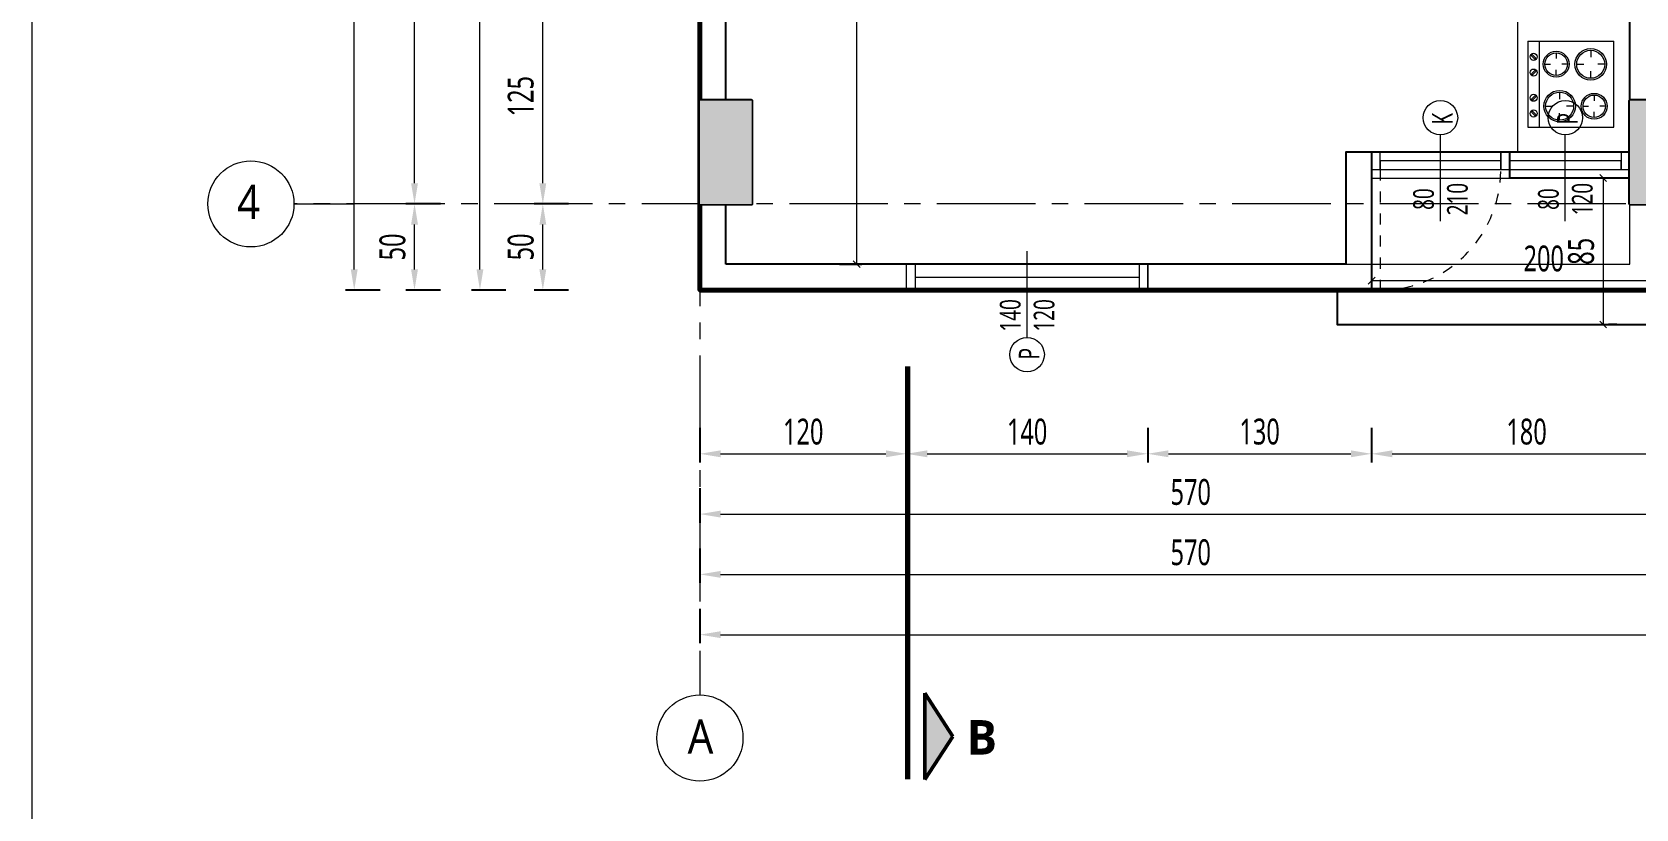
# Model space of a CAD drawing. Header units: metres. Extents: x 14968 to 56958, y -40276 to -31129.
# Drawn here: x 32789 to 33720, y -36746 to -36295 of the extents above; entities that cross this region are included whole.
import ezdxf
from ezdxf.enums import TextEntityAlignment as Align

# ---------------------------------------------------------------- set-up
doc = ezdxf.new("R2010")
doc.units = ezdxf.units.M
doc.linetypes.add('CENTER2', pattern=[28.575, 19.05, -3.175, 3.175, -3.175])
doc.linetypes.add('JIS_02_1.2', pattern=[64.008, 32.004, -32.004])
doc.layers.get('0').update_dxf_attribs({"lineweight": 13})
doc.layers.get('Defpoints').update_dxf_attribs({"lineweight": 9})
for name, color, linetype, lineweight, true_color in [('A AKS', 7, 'CENTER2', 9, 0x848484), ('A AKS DAİRE', 7, 'Continuous', 9, 0x848484), ('A AKS YAZI', 7, 'CENTER2', 9, 0x848484)]:
    doc.layers.add(name, color=color, linetype=linetype, lineweight=lineweight, true_color=true_color)
doc.layers.add('A ALAN BRÜT', color=5, linetype='Continuous', lineweight=60, plot=False)
doc.layers.add('A ALAN NET', color=140, linetype='Continuous', lineweight=13, plot=False)
for name, color, linetype, lineweight in [('A DUVAR', 7, 'Continuous', 25), ('A KAPI', 11, 'Continuous', 13), ('A KESİT ÇİZGİSİ', 1, 'CENTER2', 50), ('A KOLON', 1, 'Continuous', 50), ('A KOLON TARAMA', 1, 'Continuous', 15), ('A PENCERE', 140, 'Continuous', 9), ('A TEFRİŞ', 252, 'Continuous', 13), ('A YAZI VAZ', 7, 'Continuous', 13), ('A ÖLÇÜ DIŞ', 31, 'Continuous', 13), ('A ÖLÇÜ İÇ', 31, 'Continuous', 13)]:
    doc.layers.add(name, color=color, linetype=linetype, lineweight=lineweight)
doc.styles.add('HİB Segoe Semibold', font='')
doc.styles.add('HİB Segoe Semilight .7', font='segoeuisl.ttf', dxfattribs={"width": 0.7})
doc.styles.add('HİB Segoe Semilight .95', font='segoeuisl.ttf', dxfattribs={"width": 0.9})
doc.styles.get('HİB Segoe Semibold').set_extended_font_data('Segoe UI Semibold')
doc.dimstyles.new('HİB DIŞ', dxfattribs={"dimtxt": 15, "dimasz": 12, "dimexe": 5, "dimexo": 30, "dimgap": 5, "dimtad": 1, "dimdec": 0, "dimzin": 0, "dimdsep": 46, "dimtxsty": 'HİB Segoe Semilight .7', "dimcen": 0.09, "dimclrd": 256, "dimclre": 256, "dimclrt": 256, "dimadec": 0, "dimazin": 0, "dimtfac": 1, "dimtdec": 4, "dimtix": 1, "dimtmove": 0, "dimatfit": 3, "dimfxl": 15, "dimfxlon": 1, "dimtvp": 1, "dimtolj": 1, "dimtzin": 0, "dimlwd": -1, "dimlwe": -3, "dimarcsym": 0})
doc.dimstyles.new('HİB İÇ', dxfattribs={"dimtxt": 15, "dimasz": 18, "dimexe": 3, "dimexo": 10, "dimgap": 5, "dimtad": 1, "dimdec": 0, "dimzin": 0, "dimdsep": 46, "dimtxsty": 'HİB Segoe Semilight .7', "dimblk": 'NONE', "dimblk1": 'NONE', "dimblk2": 'NONE', "dimtsz": 2, "dimcen": 0.09, "dimclrd": 256, "dimclre": 256, "dimclrt": 256, "dimadec": 0, "dimazin": 0, "dimtfac": 1, "dimtdec": 4, "dimtix": 1, "dimtofl": 0, "dimtmove": 0, "dimatfit": 3, "dimfxl": 10, "dimfxlon": 1, "dimtvp": 1, "dimtolj": 1, "dimtzin": 0, "dimlwd": -1, "dimlwe": -3, "dimarcsym": 0})

# ---------------------------------------------------------------- blocks, each defined once
blk = doc.blocks.new('PEN 120x140')
at = {"layer": 'A PENCERE'}
for p, q in [((215.29, 71.44), (215.29, 211.44)), ((215.29, 211.44), (230.29, 211.44)), ((222.79, 206.44), (222.79, 76.44)), ((230.29, 211.44), (230.29, 71.44)), ((230.29, 71.44), (215.29, 71.44))]:
    blk.add_line(p, q, dxfattribs=at)
at = {"layer": 'A PENCERE', "color": 7}
blk.add_line((187.79, 141.44), (237.79, 141.44), dxfattribs=at)
at = {"layer": 'A PENCERE'}
for points in [[(230.29, 211.44), (230.29, 206.44), (215.29, 206.44), (215.29, 211.44)], [(230.29, 71.44), (230.29, 76.44), (215.29, 76.44), (215.29, 71.44)]]:
    blk.add_lwpolyline(points, close=True, dxfattribs=at)
at = {"layer": 'A PENCERE', "color": 7}
blk.add_circle((177.79, 141.44), 10, dxfattribs=at)
at = {"layer": 'A PENCERE', "color": 7, "style": 'HİB Segoe Semilight .7', "width": 0.7}
for tag, p in [('GEN', (200.59, 145.27)), ('P', (178.35, 134.26)), ('YÜK', (200.59, 125.61))]:
    blk.add_attdef(tag, text='', height=12, dxfattribs=at).set_placement(p, align=Align.CENTER)
blk = doc.blocks.new('*D143')
at = {"layer": 'A ÖLÇÜ DIŞ', "lineweight": -3, "ltscale": 0.5, "transparency": 16777216}
for p, q in [((33026, -36394.94), (33006, -36394.94)), ((33026, -36444.94), (33006, -36444.94))]:
    blk.add_line(p, q, dxfattribs=at)
at = {"layer": 'A ÖLÇÜ DIŞ', "ltscale": 0.5, "transparency": 16777216}
blk.add_line((33011, -36432.94), (33011, -36406.94), dxfattribs=at)
at = {"layer": 'A ÖLÇÜ DIŞ', "transparency": 16777216}
for points in [[(33013, -36406.94), (33009, -36406.94), (33011, -36394.94)], [(33009, -36432.94), (33013, -36432.94), (33011, -36444.94)]]:
    blk.add_solid(points, dxfattribs=at)
at = {"layer": 'Defpoints', "color": 0, "transparency": 16777216}
for p in [(33011, -36394.94), (33141.7, -36394.94), (33176.7, -36444.94)]:
    blk.add_point(p, dxfattribs=at)
at = {"layer": 'A ÖLÇÜ DIŞ', "ltscale": 0.5, "transparency": 16777216, "insert": (32998.25, -36419.94), "char_height": 15, "attachment_point": 5, "rotation": 90, "style": 'HİB Segoe Semilight .7'}
blk.add_mtext('\\A1;50', dxfattribs=at)
blk = doc.blocks.new('*D133')
at = {"layer": 'A ÖLÇÜ DIŞ', "lineweight": -3, "ltscale": 0.5, "transparency": 16777216}
for p, q in [((33100.5, -36394.94), (33080.5, -36394.94)), ((33100.5, -36444.94), (33080.5, -36444.94))]:
    blk.add_line(p, q, dxfattribs=at)
at = {"layer": 'A ÖLÇÜ DIŞ', "ltscale": 0.5, "transparency": 16777216}
blk.add_line((33085.5, -36432.94), (33085.5, -36406.94), dxfattribs=at)
at = {"layer": 'A ÖLÇÜ DIŞ', "transparency": 16777216}
for points in [[(33087.5, -36406.94), (33083.5, -36406.94), (33085.5, -36394.94)], [(33083.5, -36432.94), (33087.5, -36432.94), (33085.5, -36444.94)]]:
    blk.add_solid(points, dxfattribs=at)
at = {"layer": 'Defpoints', "color": 0, "transparency": 16777216}
for p in [(33085.5, -36394.94), (33176.7, -36394.94), (33176.7, -36444.94)]:
    blk.add_point(p, dxfattribs=at)
at = {"layer": 'A ÖLÇÜ DIŞ', "ltscale": 0.5, "transparency": 16777216, "insert": (33072.75, -36419.94), "char_height": 15, "attachment_point": 5, "rotation": 90, "style": 'HİB Segoe Semilight .7'}
blk.add_mtext('\\A1;50', dxfattribs=at)
blk = doc.blocks.new('*D86')
at = {"layer": 'A ÖLÇÜ DIŞ', "lineweight": -3, "ltscale": 0.5}
for p, q in [((33296.7, -36525.01), (33296.7, -36545.01)), ((33436.7, -36525.01), (33436.7, -36545.01))]:
    blk.add_line(p, q, dxfattribs=at)
at = {"layer": 'A ÖLÇÜ DIŞ', "ltscale": 0.5}
blk.add_line((33308.7, -36540.01), (33424.7, -36540.01), dxfattribs=at)
at = {"layer": 'A ÖLÇÜ DIŞ'}
for points in [[(33308.7, -36538.01), (33308.7, -36542.01), (33296.7, -36540.01)], [(33424.7, -36542.01), (33424.7, -36538.01), (33436.7, -36540.01)]]:
    blk.add_solid(points, dxfattribs=at)
at = {"layer": 'Defpoints', "color": 0}
for p in [(33296.7, -36444.94), (33436.7, -36444.94), (33436.7, -36540.01)]:
    blk.add_point(p, dxfattribs=at)
at = {"layer": 'A ÖLÇÜ DIŞ', "ltscale": 0.5, "insert": (33366.7, -36527.22), "char_height": 15, "attachment_point": 5, "style": 'HİB Segoe Semilight .7'}
blk.add_mtext('\\A1;140', dxfattribs=at)
blk = doc.blocks.new('*D85')
at = {"layer": 'A ÖLÇÜ DIŞ', "lineweight": -3, "ltscale": 0.5}
for p, q in [((33176.7, -36525.01), (33176.7, -36545.01)), ((33296.7, -36525.01), (33296.7, -36545.01))]:
    blk.add_line(p, q, dxfattribs=at)
at = {"layer": 'A ÖLÇÜ DIŞ', "ltscale": 0.5}
blk.add_line((33188.7, -36540.01), (33284.7, -36540.01), dxfattribs=at)
at = {"layer": 'A ÖLÇÜ DIŞ'}
for points in [[(33188.7, -36538.01), (33188.7, -36542.01), (33176.7, -36540.01)], [(33284.7, -36542.01), (33284.7, -36538.01), (33296.7, -36540.01)]]:
    blk.add_solid(points, dxfattribs=at)
at = {"layer": 'Defpoints', "color": 0}
for p in [(33176.7, -36444.94), (33296.7, -36444.94), (33296.7, -36540.01)]:
    blk.add_point(p, dxfattribs=at)
at = {"layer": 'A ÖLÇÜ DIŞ', "ltscale": 0.5, "insert": (33236.7, -36527.22), "char_height": 15, "attachment_point": 5, "style": 'HİB Segoe Semilight .7'}
blk.add_mtext('\\A1;120', dxfattribs=at)
blk = doc.blocks.new('*D66')
at = {"layer": 'A ÖLÇÜ İÇ', "lineweight": -3, "ltscale": 0.5, "transparency": 16777216}
for p, q in [((33257.74, -35949.94), (33270.74, -35949.94)), ((33257.74, -36429.94), (33270.74, -36429.94))]:
    blk.add_line(p, q, dxfattribs=at)
at = {"layer": 'A ÖLÇÜ İÇ', "ltscale": 0.5, "transparency": 16777216}
for p, q in [((33269.74, -35951.94), (33265.74, -35947.94)), ((33267.74, -36429.94), (33267.74, -35949.94)), ((33265.74, -36427.94), (33269.74, -36431.94))]:
    blk.add_line(p, q, dxfattribs=at)
at = {"layer": 'Defpoints', "color": 0, "transparency": 16777216}
for p in [(33191.7, -35949.94), (33267.74, -35949.94), (33191.7, -36429.94)]:
    blk.add_point(p, dxfattribs=at)
at = {"layer": 'A ÖLÇÜ İÇ', "ltscale": 0.5, "transparency": 16777216, "insert": (33254.99, -36189.94), "char_height": 15, "attachment_point": 5, "rotation": 90, "style": 'HİB Segoe Semilight .7'}
blk.add_mtext('\\A1;480', dxfattribs=at)
blk = doc.blocks.new('_None')
blk = doc.blocks.new('*D148')
at = {"layer": 'A ÖLÇÜ DIŞ', "lineweight": -3, "ltscale": 0.5, "transparency": 16777216}
for p, q in [((32991, -35174.94), (32971, -35174.94)), ((32991, -36444.94), (32971, -36444.94))]:
    blk.add_line(p, q, dxfattribs=at)
at = {"layer": 'A ÖLÇÜ DIŞ', "ltscale": 0.5, "transparency": 16777216}
blk.add_line((32976, -36432.94), (32976, -35186.94), dxfattribs=at)
at = {"layer": 'A ÖLÇÜ DIŞ', "transparency": 16777216}
for points in [[(32978, -35186.94), (32974, -35186.94), (32976, -35174.94)], [(32974, -36432.94), (32978, -36432.94), (32976, -36444.94)]]:
    blk.add_solid(points, dxfattribs=at)
at = {"layer": 'Defpoints', "color": 0, "transparency": 16777216}
for p in [(32976, -35174.94), (33176.7, -35174.94), (33176.7, -36444.94)]:
    blk.add_point(p, dxfattribs=at)
at = {"layer": 'A ÖLÇÜ DIŞ', "ltscale": 0.5, "transparency": 16777216, "insert": (32963.21, -35809.94), "char_height": 15, "attachment_point": 5, "rotation": 90, "style": 'HİB Segoe Semilight .7'}
blk.add_mtext('\\A1;1270', dxfattribs=at)
blk = doc.blocks.new('*D144')
at = {"layer": 'A ÖLÇÜ DIŞ', "lineweight": -3, "ltscale": 0.5}
for p, q in [((33026, -35949.94), (33006, -35949.94)), ((33026, -36394.94), (33006, -36394.94))]:
    blk.add_line(p, q, dxfattribs=at)
at = {"layer": 'A ÖLÇÜ DIŞ', "ltscale": 0.5}
blk.add_line((33011, -36382.94), (33011, -35961.94), dxfattribs=at)
at = {"layer": 'A ÖLÇÜ DIŞ'}
for points in [[(33013, -35961.94), (33009, -35961.94), (33011, -35949.94)], [(33009, -36382.94), (33013, -36382.94), (33011, -36394.94)]]:
    blk.add_solid(points, dxfattribs=at)
at = {"layer": 'Defpoints', "color": 0}
for p in [(33011, -35949.94), (33176.7, -35949.94), (33141.7, -36394.94)]:
    blk.add_point(p, dxfattribs=at)
at = {"layer": 'A ÖLÇÜ DIŞ', "ltscale": 0.5, "insert": (32998.38, -36172.44), "char_height": 15, "attachment_point": 5, "rotation": 90, "style": 'HİB Segoe Semilight .7'}
blk.add_mtext('\\A1;445', dxfattribs=at)
blk = doc.blocks.new('*D140')
at = {"layer": 'A ÖLÇÜ DIŞ', "lineweight": -3, "ltscale": 0.5}
for p, q in [((33064, -35919.94), (33044, -35919.94)), ((33064, -36444.94), (33044, -36444.94))]:
    blk.add_line(p, q, dxfattribs=at)
at = {"layer": 'A ÖLÇÜ DIŞ', "ltscale": 0.5}
blk.add_line((33049, -36432.94), (33049, -35931.94), dxfattribs=at)
at = {"layer": 'A ÖLÇÜ DIŞ'}
for points in [[(33051, -35931.94), (33047, -35931.94), (33049, -35919.94)], [(33047, -36432.94), (33051, -36432.94), (33049, -36444.94)]]:
    blk.add_solid(points, dxfattribs=at)
at = {"layer": 'Defpoints', "color": 0}
for p in [(33049, -35919.94), (33176.7, -35919.94), (33176.7, -36444.94)]:
    blk.add_point(p, dxfattribs=at)
at = {"layer": 'A ÖLÇÜ DIŞ', "ltscale": 0.5, "insert": (33036.25, -36182.44), "char_height": 15, "attachment_point": 5, "rotation": 90, "style": 'HİB Segoe Semilight .7'}
blk.add_mtext('\\A1;525', dxfattribs=at)
blk = doc.blocks.new('*D134')
at = {"layer": 'A ÖLÇÜ DIŞ', "lineweight": -3, "ltscale": 0.5}
for p, q in [((33100.5, -36269.94), (33080.5, -36269.94)), ((33100.5, -36394.94), (33080.5, -36394.94))]:
    blk.add_line(p, q, dxfattribs=at)
at = {"layer": 'A ÖLÇÜ DIŞ', "ltscale": 0.5}
blk.add_line((33085.5, -36382.94), (33085.5, -36281.94), dxfattribs=at)
at = {"layer": 'A ÖLÇÜ DIŞ'}
for points in [[(33087.5, -36281.94), (33083.5, -36281.94), (33085.5, -36269.94)], [(33083.5, -36382.94), (33087.5, -36382.94), (33085.5, -36394.94)]]:
    blk.add_solid(points, dxfattribs=at)
at = {"layer": 'Defpoints', "color": 0}
for p in [(33085.5, -36269.94), (33191.7, -36269.94), (33866.7, -36394.94)]:
    blk.add_point(p, dxfattribs=at)
at = {"layer": 'A ÖLÇÜ DIŞ', "ltscale": 0.5, "insert": (33072.71, -36332.44), "char_height": 15, "attachment_point": 5, "rotation": 90, "style": 'HİB Segoe Semilight .7'}
blk.add_mtext('\\A1;125', dxfattribs=at)
blk = doc.blocks.new('*D96')
at = {"layer": 'A ÖLÇÜ DIŞ', "lineweight": -3, "ltscale": 0.5}
for p, q in [((33176.7, -36630.01), (33176.7, -36650.01)), ((34416.7, -36630.01), (34416.7, -36650.01))]:
    blk.add_line(p, q, dxfattribs=at)
at = {"layer": 'A ÖLÇÜ DIŞ', "ltscale": 0.5}
blk.add_line((33188.7, -36645.01), (34404.7, -36645.01), dxfattribs=at)
at = {"layer": 'A ÖLÇÜ DIŞ'}
for points in [[(33188.7, -36643.01), (33188.7, -36647.01), (33176.7, -36645.01)], [(34404.7, -36647.01), (34404.7, -36643.01), (34416.7, -36645.01)]]:
    blk.add_solid(points, dxfattribs=at)
at = {"layer": 'Defpoints', "color": 0}
for p in [(34416.7, -36394.94), (33176.7, -36479.94), (34416.7, -36645.01)]:
    blk.add_point(p, dxfattribs=at)
at = {"layer": 'A ÖLÇÜ DIŞ', "ltscale": 0.5, "insert": (33796.7, -36632.22), "char_height": 15, "attachment_point": 5, "style": 'HİB Segoe Semilight .7'}
blk.add_mtext('\\A1;1240', dxfattribs=at)
blk = doc.blocks.new('*D93')
at = {"layer": 'A ÖLÇÜ DIŞ', "lineweight": -3, "ltscale": 0.5}
for p, q in [((33176.7, -36595.01), (33176.7, -36615.01)), ((33746.7, -36595.01), (33746.7, -36615.01))]:
    blk.add_line(p, q, dxfattribs=at)
at = {"layer": 'A ÖLÇÜ DIŞ', "ltscale": 0.5}
blk.add_line((33188.7, -36610.01), (33734.7, -36610.01), dxfattribs=at)
at = {"layer": 'A ÖLÇÜ DIŞ'}
for points in [[(33188.7, -36608.01), (33188.7, -36612.01), (33176.7, -36610.01)], [(33734.7, -36612.01), (33734.7, -36608.01), (33746.7, -36610.01)]]:
    blk.add_solid(points, dxfattribs=at)
at = {"layer": 'Defpoints', "color": 0}
for p in [(33746.7, -36444.94), (33176.7, -36479.94), (33746.7, -36610.01)]:
    blk.add_point(p, dxfattribs=at)
at = {"layer": 'A ÖLÇÜ DIŞ', "ltscale": 0.5, "insert": (33461.7, -36597.26), "char_height": 15, "attachment_point": 5, "style": 'HİB Segoe Semilight .7'}
blk.add_mtext('\\A1;570', dxfattribs=at)
blk = doc.blocks.new('*D91')
at = {"layer": 'A ÖLÇÜ DIŞ', "lineweight": -3, "ltscale": 0.5}
for p, q in [((33176.7, -36560.01), (33176.7, -36580.01)), ((33746.7, -36560.01), (33746.7, -36580.01))]:
    blk.add_line(p, q, dxfattribs=at)
at = {"layer": 'A ÖLÇÜ DIŞ', "ltscale": 0.5}
blk.add_line((33188.7, -36575.01), (33734.7, -36575.01), dxfattribs=at)
at = {"layer": 'A ÖLÇÜ DIŞ'}
for points in [[(33188.7, -36573.01), (33188.7, -36577.01), (33176.7, -36575.01)], [(33734.7, -36577.01), (33734.7, -36573.01), (33746.7, -36575.01)]]:
    blk.add_solid(points, dxfattribs=at)
at = {"layer": 'Defpoints', "color": 0}
for p in [(33746.7, -36444.94), (33176.7, -36479.94), (33746.7, -36575.01)]:
    blk.add_point(p, dxfattribs=at)
at = {"layer": 'A ÖLÇÜ DIŞ', "ltscale": 0.5, "insert": (33461.7, -36562.26), "char_height": 15, "attachment_point": 5, "style": 'HİB Segoe Semilight .7'}
blk.add_mtext('\\A1;570', dxfattribs=at)
blk = doc.blocks.new('*D87')
at = {"layer": 'A ÖLÇÜ DIŞ', "lineweight": -3, "ltscale": 0.5}
for p, q in [((33566.7, -36525.01), (33566.7, -36545.01)), ((33746.7, -36525.01), (33746.7, -36545.01))]:
    blk.add_line(p, q, dxfattribs=at)
at = {"layer": 'A ÖLÇÜ DIŞ', "ltscale": 0.5}
blk.add_line((33578.7, -36540.01), (33734.7, -36540.01), dxfattribs=at)
at = {"layer": 'A ÖLÇÜ DIŞ'}
for points in [[(33578.7, -36538.01), (33578.7, -36542.01), (33566.7, -36540.01)], [(33734.7, -36542.01), (33734.7, -36538.01), (33746.7, -36540.01)]]:
    blk.add_solid(points, dxfattribs=at)
at = {"layer": 'Defpoints', "color": 0}
for p in [(33566.7, -36444.94), (33746.7, -36444.94), (33746.7, -36540.01)]:
    blk.add_point(p, dxfattribs=at)
at = {"layer": 'A ÖLÇÜ DIŞ', "ltscale": 0.5, "insert": (33656.7, -36527.22), "char_height": 15, "attachment_point": 5, "style": 'HİB Segoe Semilight .7'}
blk.add_mtext('\\A1;180', dxfattribs=at)
blk = doc.blocks.new('A OCAK')
at = {"color": 0}
for p, q in [((-65.87, -51.83), (-65.87, -1.83)), ((-15.87, -1.83), (-65.87, -1.83)), ((-52.43, -7.11), (-52.43, -11.18)), ((-28.05, -6.71), (-28.05, -9.96)), ((-15.87, -51.83), (-15.87, -1.83)), ((-60.56, -15.24), (-56.5, -15.24)), ((-44.3, -15.24), (-48.37, -15.24)), ((-34.55, -13.21), (-31.3, -13.21)), ((-28.05, -19.71), (-28.05, -16.46)), ((-21.55, -13.21), (-24.8, -13.21)), ((-52.43, -23.37), (-52.43, -19.31)), ((-28.14, -25.15), (-28.14, -29.22)), ((-59.02, -35.31), (-55.77, -35.31)), ((-52.52, -28.81), (-52.52, -32.06)), ((-46.02, -35.31), (-49.27, -35.31)), ((-36.26, -33.28), (-32.2, -33.28)), ((-20.01, -33.28), (-24.07, -33.28)), ((-65.87, -45.08), (-15.87, -45.08)), ((-52.52, -41.82), (-52.52, -38.56)), ((-28.14, -41.41), (-28.14, -37.35)), ((-65.87, -51.83), (-15.87, -51.83)), ((-58.18, -49.23), (-56.06, -47.11)), ((-57.61, -49.8), (-58.18, -49.23)), ((-55.49, -47.68), (-57.61, -49.8)), ((-56.06, -47.11), (-55.49, -47.68)), ((-49.07, -47.52), (-48.51, -46.95)), ((-46.95, -49.64), (-49.07, -47.52)), ((-48.51, -46.95), (-46.38, -49.08)), ((-46.38, -49.08), (-46.95, -49.64)), ((-34.32, -47.52), (-33.76, -46.95)), ((-32.2, -49.64), (-34.32, -47.52)), ((-33.76, -46.95), (-31.63, -49.08)), ((-31.63, -49.08), (-32.2, -49.64)), ((-25.18, -49.13), (-23.06, -47.01)), ((-24.61, -49.7), (-25.18, -49.13)), ((-22.49, -47.58), (-24.61, -49.7)), ((-23.06, -47.01), (-22.49, -47.58))]:
    blk.add_line(p, q, dxfattribs=at)
for centre, radius in [((-52.43, -15.24), 9.13), ((-52.43, -15.24), 8.13), ((-28.05, -13.21), 7.5), ((-28.05, -13.21), 6.5), ((-52.52, -35.31), 7.5), ((-28.14, -33.28), 9.13), ((-28.14, -33.28), 8.13), ((-52.52, -35.31), 6.5), ((-56.75, -48.4), 2.06), ((-47.64, -48.4), 2.06), ((-33, -48.4), 2.06), ((-23.89, -48.4), 2.06)]:
    blk.add_circle(centre, radius, dxfattribs=at)
blk = doc.blocks.new('KESİTLER')
at = {"layer": 'A KESİT ÇİZGİSİ', "ltscale": 100, "transparency": 33554687}
h = blk.add_hatch(color=256, dxfattribs=at)
h.dxf.hatch_style = 1
h.paths.add_polyline_path([(449.03, -814.88), (432.76, -839.88), (432.76, -789.88)])
at = {"layer": 'A KESİT ÇİZGİSİ', "ltscale": 3}
blk.add_lwpolyline([(422.82, -839.88, 3, 3, 0), (422.82, -600.08, 0, 0, 0)], format="xyseb", dxfattribs=at)
at = {"layer": 'A KESİT ÇİZGİSİ', "ltscale": 100, "transparency": 33554687}
blk.add_lwpolyline([(449.03, -814.88), (432.76, -839.88), (432.76, -789.88)], close=True, dxfattribs=at)
at = {"layer": 'A KESİT ÇİZGİSİ', "ltscale": 100, "transparency": 33554687, "insert": (474.64, -805.44), "char_height": 20, "width": 27.7956, "attachment_point": 3, "style": 'HİB Segoe Semibold'}
blk.add_mtext('B', dxfattribs=at)
blk = doc.blocks.new('*D1536')
at = {"layer": 'A ÖLÇÜ İÇ', "ltscale": 0.5}
for p, q in [((33568.7, -36437.47), (33564.7, -36441.47)), ((33566.7, -36439.47), (33766.7, -36439.47)), ((33764.7, -36441.47), (33768.7, -36437.47))]:
    blk.add_line(p, q, dxfattribs=at)
at = {"layer": 'A ÖLÇÜ İÇ', "lineweight": -3, "ltscale": 0.5}
for p, q in [((33566.7, -36441.32), (33566.7, -36442.47)), ((33766.7, -36441.32), (33766.7, -36442.47))]:
    blk.add_line(p, q, dxfattribs=at)
at = {"layer": 'Defpoints', "color": 0}
for p in [(33566.7, -36431.32), (33766.7, -36431.32), (33766.7, -36439.47)]:
    blk.add_point(p, dxfattribs=at)
at = {"layer": 'A ÖLÇÜ İÇ', "ltscale": 0.5, "insert": (33666.7, -36426.72), "char_height": 15, "attachment_point": 5, "style": 'HİB Segoe Semilight .7'}
blk.add_mtext('\\A1;200', dxfattribs=at)
blk = doc.blocks.new('*D1537')
at = {"layer": 'A ÖLÇÜ İÇ', "ltscale": 0.5}
for p, q in [((33703.18, -36381.94), (33699.18, -36377.94)), ((33701.18, -36379.94), (33701.18, -36464.94)), ((33699.18, -36462.94), (33703.18, -36466.94))]:
    blk.add_line(p, q, dxfattribs=at)
at = {"layer": 'A ÖLÇÜ İÇ', "lineweight": -3, "ltscale": 0.5}
for p, q in [((33707.25, -36379.94), (33704.18, -36379.94)), ((33709.02, -36464.94), (33704.18, -36464.94))]:
    blk.add_line(p, q, dxfattribs=at)
at = {"layer": 'Defpoints', "color": 0}
for p in [(33697.25, -36379.94), (33699.02, -36464.94), (33701.18, -36464.94)]:
    blk.add_point(p, dxfattribs=at)
at = {"layer": 'A ÖLÇÜ İÇ', "ltscale": 0.5, "insert": (33688.43, -36422.44), "char_height": 15, "attachment_point": 5, "rotation": 90, "style": 'HİB Segoe Semilight .7'}
blk.add_mtext('\\A1;85', dxfattribs=at)
blk = doc.blocks.new('*D1637')
at = {"layer": 'A ÖLÇÜ DIŞ', "lineweight": -3, "ltscale": 0.5}
for p, q in [((33436.7, -36525.01), (33436.7, -36545.01)), ((33566.7, -36525.01), (33566.7, -36545.01))]:
    blk.add_line(p, q, dxfattribs=at)
at = {"layer": 'A ÖLÇÜ DIŞ', "ltscale": 0.5}
blk.add_line((33448.7, -36540.01), (33554.7, -36540.01), dxfattribs=at)
at = {"layer": 'A ÖLÇÜ DIŞ'}
for points in [[(33448.7, -36538.01), (33448.7, -36542.01), (33436.7, -36540.01)], [(33554.7, -36542.01), (33554.7, -36538.01), (33566.7, -36540.01)]]:
    blk.add_solid(points, dxfattribs=at)
at = {"layer": 'Defpoints', "color": 0}
for p in [(33436.7, -36444.94), (33566.7, -36444.94), (33566.7, -36540.01)]:
    blk.add_point(p, dxfattribs=at)
at = {"layer": 'A ÖLÇÜ DIŞ', "ltscale": 0.5, "insert": (33501.7, -36527.21), "char_height": 15, "attachment_point": 5, "style": 'HİB Segoe Semilight .7'}
blk.add_mtext('\\A1;130', dxfattribs=at)
blk = doc.blocks.new('AKS YENİ')
at = {"layer": 'A AKS', "ltscale": 3}
for p, q in [((0, 285.07), (0, -1455.07)), ((1480.7, -1170), (-235.7, -1170))]:
    blk.add_line(p, q, dxfattribs=at)
at = {"layer": 'A AKS DAİRE', "ltscale": 3}
blk.add_line((-235.7, -1170), (-200.7, -1170), dxfattribs=at)
for centre in [(-260.7, -1170), (0, -1480.07)]:
    blk.add_circle(centre, 25, dxfattribs=at)
at = {"layer": 'A AKS YAZI', "ltscale": 100, "char_height": 20, "attachment_point": 1, "style": 'HİB Segoe Semilight .95'}
for s, insert, width in [('4', (-268.75, -1158.85), 18.0719), ('A', (-7.13, -1469.23), 27.7956)]:
    blk.add_mtext(s, dxfattribs=dict(at, insert=insert, width=width))
blk = doc.blocks.new('KOLON YENİ')
at = {"layer": 'A KOLON', "ltscale": 100}
for points in [[(0, -1110), (30, -1110), (30, -1170), (0, -1170)], [(570, -1110), (540, -1110), (540, -1170), (570, -1170)]]:
    blk.add_lwpolyline(points, close=True, dxfattribs=at)
at = {"ltscale": 0.5}
for points in [[(0, -1170), (30, -1170), (30, -1110), (0, -1110)], [(570, -1170), (540, -1170), (540, -1110), (570, -1110)]]:
    blk.add_wipeout(points, dxfattribs=at).dxf.layer = 'A KOLON'
at = {"layer": 'A KOLON TARAMA', "ltscale": 100, "transparency": 33554687}
h = blk.add_hatch(dxfattribs=at)
h.set_pattern_fill('ANSI33-METRIC', color=256)
h.set_pattern_definition([(45, (-1e-11, -1170), (-4.490128, 4.490128), []), (45, (4.49, -1170), (-4.490128, 4.490128), [3.175, -1.5875])])
h.paths.add_polyline_path([(1160, -1140), (1160, -1170), (1100, -1170), (1100, -1140)])
h.paths.add_polyline_path([(1130, -664.95), (1160, -664.95), (1160, -725), (1130, -725)])
h.paths.add_polyline_path([(60, -695), (60, -725), (0, -725), (0, -695)])
h.paths.add_polyline_path([(0, -1110), (30, -1110), (30, -1170), (0, -1170)])
h.paths.add_polyline_path([(540, -1110), (570, -1110), (570, -1170), (540, -1170)])

msp = doc.modelspace()

# ---------------------------------------------------------------- linework, layer by layer
at = {"layer": 'A ALAN BRÜT', "ltscale": 0.5}
for points in [[(34416.7, -35224.94), (34416.7, -35554.94), (34336.7, -35554.94), (34336.7, -36064.94), (34416.7, -36064.94), (34416.7, -36394.94), (33746.7, -36394.94), (33746.7, -36444.94), (33176.7, -36444.94), (33176.7, -35919.94), (33426.7, -35919.94), (33426.7, -35699.94), (33176.7, -35699.94), (33176.7, -35174.94), (33746.7, -35174.94), (33746.7, -35224.94)], [(34416.7, -35224.94), (34416.7, -35554.94), (34336.7, -35554.94), (34336.7, -36064.94), (34416.7, -36064.94), (34416.7, -36394.94), (33746.7, -36394.94), (33746.7, -36444.94), (33176.7, -36444.94), (33176.7, -35919.94), (33426.7, -35919.94), (33426.7, -35699.94), (33176.7, -35699.94), (33176.7, -35174.94), (33746.7, -35174.94), (33746.7, -35224.94)], [(33176.7, -36444.94), (33746.7, -36444.94), (33746.7, -36394.94), (34416.7, -36394.94), (34416.7, -36064.94), (34336.7, -36064.94), (34336.7, -35809.94), (34121.7, -35809.94), (34121.7, -35924.94), (33901.7, -35924.94), (33901.7, -35949.94), (33866.7, -35949.94), (33866.7, -35949.94), (33486.7, -35949.94), (33486.7, -35949.94), (33426.7, -35949.94), (33426.7, -35919.94), (33176.7, -35919.94)]]:
    msp.add_lwpolyline(points, close=True, dxfattribs=at)
at = {"layer": 'A ALAN NET'}
msp.add_lwpolyline([(33191.7, -36429.94), (33716.7, -36429.94), (33716.7, -35949.94), (33191.7, -35949.94)], close=True, dxfattribs=at)
at = {"layer": 'A ALAN NET', "ltscale": 0.5}
msp.add_lwpolyline([(33716.7, -36379.94), (33716.7, -36394.94), (33746.7, -36394.94), (33746.7, -36444.94), (33566.7, -36444.94), (33566.7, -36379.94)], close=True, dxfattribs=at)
at = {"layer": 'A DUVAR', "ltscale": 0.5}
for p, q in [((33191.7, -36429.94), (33191.7, -35954.94)), ((33716.7, -36364.94), (33716.7, -35949.94)), ((33566.7, -36364.94), (33566.7, -36444.94)), ((33646.7, -36364.94), (33646.7, -36379.94)), ((33716.7, -36379.94), (33646.7, -36379.94)), ((33551.7, -36429.94), (33191.7, -36429.94))]:
    msp.add_line(p, q, dxfattribs=at)
for points in [[(33716.7, -36364.94), (33551.7, -36364.94), (33551.7, -36429.94)], [(33546.7, -36444.94), (33546.7, -36464.94), (33766.7, -36464.94), (33766.7, -36394.94)]]:
    msp.add_lwpolyline(points, dxfattribs=at)
at = {"layer": 'A KAPI', "ltscale": 100}
for p, q in [((33566.7, -36374.94), (33566.7, -36364.94)), ((33641.7, -36374.94), (33641.7, -36364.94)), ((33646.7, -36364.94), (33646.7, -36374.94)), ((33716.7, -36364.94), (33716.7, -36374.94))]:
    msp.add_line(p, q, dxfattribs=at)
at = {"layer": 'A KAPI', "linetype": 'JIS_02_1.2', "ltscale": 0.2}
msp.add_line((33571.7, -36374.94), (33571.7, -36444.94), dxfattribs=at)
at = {"layer": 'A KAPI', "ltscale": 100}
for points in [[(33566.7, -36374.94), (33571.7, -36374.94), (33571.7, -36364.94), (33566.7, -36364.94)], [(33641.7, -36374.94), (33646.7, -36374.94), (33646.7, -36364.94), (33641.7, -36364.94)], [(33641.7, -36374.94), (33646.7, -36374.94), (33646.7, -36364.94), (33641.7, -36364.94)], [(33711.7, -36374.94), (33716.7, -36374.94), (33716.7, -36364.94), (33711.7, -36364.94)], [(33571.7, -36369.94), (33571.7, -36374.94), (33641.7, -36374.94), (33641.7, -36369.94)], [(33646.7, -36369.94), (33646.7, -36374.94), (33711.7, -36374.94), (33711.7, -36369.94)]]:
    msp.add_lwpolyline(points, close=True, dxfattribs=at)
at = {"layer": 'A KAPI', "linetype": 'JIS_02_1.2', "ltscale": 0.2}
msp.add_arc((33571.87, -36375.11), 69.83, 269.8617, 0.1383, dxfattribs=at)
at = {"layer": 'A PENCERE', "color": 7}
for p, q in [((33606.7, -36404.94), (33606.7, -36354.94)), ((33679.2, -36404.94), (33679.2, -36354.94))]:
    msp.add_line(p, q, dxfattribs=at)
for centre in [(33606.7, -36344.94), (33679.2, -36344.94)]:
    msp.add_circle(centre, 10, dxfattribs=at)
at = {"layer": 'A TEFRİŞ', "ltscale": 100}
msp.add_line((33651.7, -36364.94), (33651.7, -36134.94), dxfattribs=at)
at = {"layer": 'A YAZI VAZ', "ltscale": 0.5}
msp.add_lwpolyline([(32788.94, -34525.86), (34788.94, -34525.86), (34788.94, -37325.86), (32788.94, -37325.86)], close=True, dxfattribs=at)

# ---------------------------------------------------------------- block references
at = {"layer": 'A AKS', "ltscale": 0.5}
msp.add_blockref('AKS YENİ', (33176.7, -35224.94), dxfattribs=at)
at = {"layer": 'A DUVAR', "ltscale": 0.5}
msp.add_blockref('KESİTLER', (32874.54, -35889.16), dxfattribs=at)
at = {"layer": 'A PENCERE', "rotation": 90.00000000000024}
msp.add_blockref('PEN 120x140', (33508.14, -36660.23), dxfattribs=at).add_auto_attribs({'P': 'P', 'YÜK': '120', 'GEN': '140'})
at = {"layer": 'A TEFRİŞ', "ltscale": 100, "rotation": 270.0000000000001}
msp.add_blockref('A OCAK', (33709.19, -36366.33), dxfattribs=at)

# ---------------------------------------------------------------- texts
at = {"layer": 'A PENCERE', "color": 7, "style": 'HİB Segoe Semilight .7', "width": 0.7}
for tag, text, p in [('K', 'P', (33613.88, -36345.5)), ('P', 'P', (33686.38, -36345.5)), ('210', '140', (33622.53, -36392.14)), ('120', '140', (33695.03, -36392.14)), ('80', '80', (33602.87, -36392.14)), ('80', '80', (33675.37, -36392.14))]:
    msp.add_attdef(tag, text=text, height=12, rotation=90, dxfattribs=at).set_placement(p, align=Align.CENTER)

# ---------------------------------------------------------------- dimensions: what is measured, and where the dimension line sits
at = {"layer": 'A ÖLÇÜ DIŞ', "ltscale": 0.5}
for base, p1, p2, picture, middle in [((32976, -35174.94), (33176.7, -36444.94), (33176.7, -35174.94), '*D148', (32963.21, -35809.94)), ((33049, -35919.94), (33176.7, -36444.94), (33176.7, -35919.94), '*D140', (33036.25, -36182.44)), ((33011, -35949.94), (33141.7, -36394.94), (33176.7, -35949.94), '*D144', (32998.38, -36172.44)), ((33085.5, -36269.94), (33866.7, -36394.94), (33191.7, -36269.94), '*D134', (33072.71, -36332.44)), ((33011, -36394.94), (33176.7, -36444.94), (33141.7, -36394.94), '*D143', (32998.25, -36419.94)), ((33085.5, -36394.94), (33176.7, -36444.94), (33176.7, -36394.94), '*D133', (33072.75, -36419.94))]:
    dim = msp.add_linear_dim(base=base, p1=p1, p2=p2, angle=90, dimstyle='HİB DIŞ', dxfattribs=at)
    dim.commit()
    dim.dimension.update_dxf_attribs({"geometry": picture, "text_midpoint": middle})
for base, p1, p2, picture, middle in [((34416.7, -36645.01), (33176.7, -36479.94), (34416.7, -36394.94), '*D96', (33796.7, -36632.22)), ((33296.7, -36540.01), (33176.7, -36444.94), (33296.7, -36444.94), '*D85', (33236.7, -36527.22)), ((33746.7, -36610.01), (33176.7, -36479.94), (33746.7, -36444.94), '*D93', (33461.7, -36597.26)), ((33746.7, -36575.01), (33176.7, -36479.94), (33746.7, -36444.94), '*D91', (33461.7, -36562.26)), ((33436.7, -36540.01), (33296.7, -36444.94), (33436.7, -36444.94), '*D86', (33366.7, -36527.22)), ((33746.7, -36540.01), (33566.7, -36444.94), (33746.7, -36444.94), '*D87', (33656.7, -36527.22))]:
    dim = msp.add_linear_dim(base=base, p1=p1, p2=p2, dimstyle='HİB DIŞ', dxfattribs=at)
    dim.commit()
    dim.dimension.update_dxf_attribs({"geometry": picture, "text_midpoint": middle})
dim = msp.add_linear_dim(base=(33566.7, -36540.01), p1=(33436.7, -36444.94), p2=(33566.7, -36444.94), dimstyle='HİB DIŞ', override={"dimtxt": 15}, dxfattribs=at)
dim.commit()
dim.dimension.update_dxf_attribs({"geometry": '*D1637', "text_midpoint": (33501.7, -36527.21)})
at = {"layer": 'A ÖLÇÜ İÇ', "ltscale": 0.5}
for base, p1, p2, picture, middle in [((33267.74, -35949.94), (33191.7, -36429.94), (33191.7, -35949.94), '*D66', (33254.99, -36189.94)), ((33701.18, -36464.94), (33697.25, -36379.94), (33699.02, -36464.94), '*D1537', (33688.43, -36422.44))]:
    dim = msp.add_linear_dim(base=base, p1=p1, p2=p2, angle=90, dimstyle='HİB İÇ', override={"dimtxt": 15}, dxfattribs=at)
    dim.commit()
    dim.dimension.update_dxf_attribs({"geometry": picture, "text_midpoint": middle})
dim = msp.add_linear_dim(base=(33766.7, -36439.47), p1=(33566.7, -36431.32), p2=(33766.7, -36431.32), dimstyle='HİB İÇ', override={"dimtxt": 15}, dxfattribs=at)
dim.commit()
dim.dimension.update_dxf_attribs({"geometry": '*D1536', "text_midpoint": (33666.7, -36426.72)})

# ---------------------------------------------------------------- next in the draw order: block references
at = {"layer": 'A KOLON', "ltscale": 0.5}
msp.add_blockref('KOLON YENİ', (33176.7, -35224.94), dxfattribs=at)

doc.saveas('drawing.dxf')
